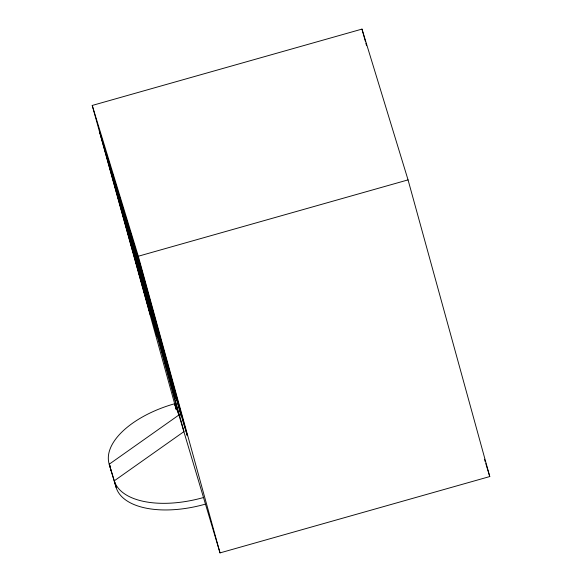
<?xml version="1.0" encoding="UTF-8"?>
<svg xmlns="http://www.w3.org/2000/svg" width="582" height="582" viewBox="0 0 582 582"><rect width="100%" height="100%" fill="white"/><g stroke="black" fill="none" stroke-linecap="round" stroke-linejoin="round"><path stroke-width="0.87" d="M116.109 487.432L109.212 464.218A80.265 40.376 -15.4 0 1 174.644 403.741L176.237 409.532L92.232 105.444L361.982 29.1L408.055 179.889L489.768 476.556L220.018 552.9L178.907 415.002L148.621 305.033L153.684 321.628L183.977 431.589L114.283 480.812L116.109 487.432A80.265 40.376 -15.4 0 0 205.14 504.201M92.232 105.444L138.305 256.233L408.055 179.889M174.644 403.741L178.907 415.002L109.212 464.218L114.283 480.812A80.265 40.376 -15.4 0 0 203.314 497.574M484.471 459.227L485.264 461.824M485.795 463.556L489.768 476.556M361.982 29.1L365.358 41.351M365.838 43.104L366.558 45.731M138.305 256.233L220.018 552.9M111.038 470.845A80.265 40.376 -15.4 0 1 110.158 465.615M103.37 144.074L99.58 131.656L150.527 315.277L103.37 144.074M109.867 165.324L106.113 153.044L157.024 336.534L109.867 165.324M117.68 190.903L112.61 174.316L138.771 269.284L143.841 285.871L117.68 190.903M122.933 208.087L119.012 195.254L170.09 379.297L122.933 208.087M128.775 227.213L125.115 215.238L175.931 398.415L128.775 227.213M134.355 245.473L130.644 233.324L181.511 416.683L134.355 245.473M140.175 264.519L135.984 250.813L183.141 422.023L187.331 435.729L140.175 264.519"/></g></svg>
